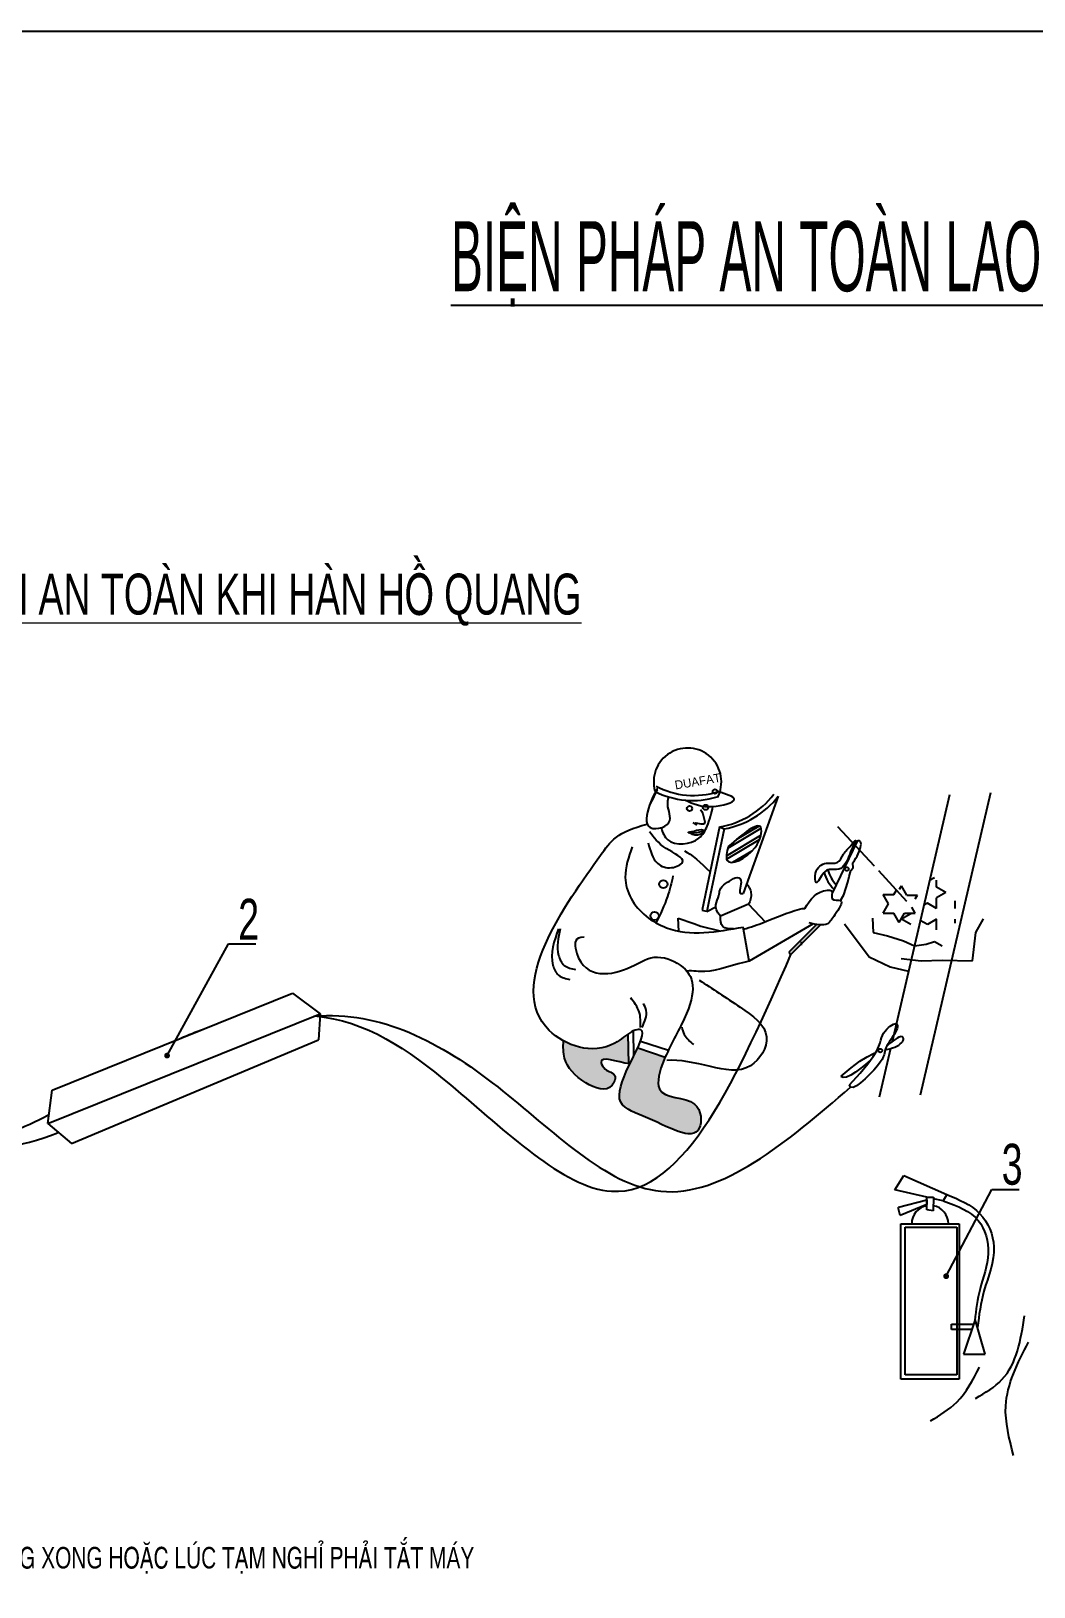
# Model space of a CAD drawing. Header units: millimetres. Extents: x -346728 to 1320345, y -537202 to -385966.
# Drawn here: x 738892 to 756256, y -507509 to -480568 of the extents above; entities that cross this region are included whole.
import ezdxf
from ezdxf.enums import TextEntityAlignment as Align

# ---------------------------------------------------------------- set-up
doc = ezdxf.new("R2010")
doc.units = ezdxf.units.MM
doc.header["$LTSCALE"] = 100
doc.layers.add('manh', color=4, linetype='Continuous')
doc.layers.add('TEXT', color=8, linetype='Continuous', lineweight=25)
doc.layers.add('TUONG', color=4, linetype='Continuous', lineweight=20)
doc.styles.add('AVANTH', font='VHAVAN.TTF')
doc.styles.add('l1', font='VHAVAN.TTF', dxfattribs={"width": 0.8})
doc.styles.add('T2', font='VHARIALN.TTF', dxfattribs={"width": 0.8})
doc.styles.add('VNARIALTIN', font='VHAVAN.TTF')
doc.styles.add('WMF-.VnArial NarrowH0', font='VHARIALN.TTF')
doc.dimstyles.new('1', dxfattribs={"dimtxt": 300, "dimasz": 100, "dimexe": 120, "dimexo": 0, "dimgap": 70, "dimtad": 1, "dimtoh": 1, "dimdec": 0, "dimlfac": 0.625, "dimzin": 0, "dimdsep": 46, "dimtxsty": 'AVANTH', "dimblk": 'DOT', "dimcen": 0.1, "dimdle": 70, "dimclrd": 8, "dimclre": 8, "dimclrt": 4, "dimadec": 0, "dimazin": 0, "dimtfac": 1, "dimtdec": 0, "dimtix": 1, "dimtmove": 2, "dimatfit": 0, "dimldrblk": 'DOT', "dimfxl": 1, "dimtolj": 1, "dimtzin": 0, "dimarcsym": 0})

# ---------------------------------------------------------------- blocks, each defined once
blk = doc.blocks.new('LVL-KHUNGTEN')
blk.add_lwpolyline([(61073, 41093), (119124, 41093), (119124, 62), (61073, 62)], close=True)
at = {"layer": 'DEFPOINTS'}
blk.add_line((61073, 41093), (119124, 41093), dxfattribs=at)

msp = doc.modelspace()

# ---------------------------------------------------------------- hatches: boundary and pattern name
at = {"layer": 'manh'}
h = msp.add_hatch(dxfattribs=at)
h.set_pattern_fill('ANSI32', color=33, scale=411.845219, angle=-14.16682, style=0)
h.set_pattern_definition([(30.8332, (734783.54, -512942.26), (-79.1577, 132.6136), []), (30.8332, (734854.13, -512960.08), (-79.1577, 132.6136), [])])
edge = h.paths.add_edge_path()
edge.add_spline(control_points=[(750964.4, -494686.1), (751219.6, -494469.9), (751615.2, -494134.5), (751477.8, -494808.8), (750863.6, -495092.8), (750940.5, -494782.5), (750964.4, -494686.1)], knot_values=[0, 0, 0, 0, 651.1121295, 1009.8444022, 1545.8608636, 1787.5624348, 1787.5624348, 1787.5624348, 1787.5624348], degree=3, periodic=0)
h = msp.add_hatch(dxfattribs=at)
h.set_pattern_fill('ZIGZAG', color=33, scale=247.107132, style=0)
h.set_pattern_definition([(0, (739900.56, -516012.425), (30.88839, 30.88839), [30.88839, -30.88839]), (90, (739931.448, -516012.425), (-30.88839, 30.88839), [30.88839, -30.88839])])
edge = h.paths.add_edge_path()
edge.add_spline(control_points=[(748112.8, -498055.5), (748103.3, -498159.9), (748105.8, -498445.7), (748411.3, -498779.4), (748926.9, -498977.3), (749048.1, -498607.2), (748833.3, -498582.3), (748667, -498279.8), (749023.1, -498412.9), (749241.7, -498450.7)], knot_values=[4271.1424112, 4271.1424112, 4271.1424112, 4271.1424112, 4581.0470718, 5149.9600331, 5613.0062641, 5796.7259562, 5990.5175641, 6130.6719721, 6621.9195783, 6621.9195783, 6621.9195783, 6621.9195783], degree=3, periodic=0)
edge.add_line((749241.7, -498450.7), (749231.6, -497933.8))
edge.add_spline(control_points=[(749231.6, -497933.8), (749161, -497982.4), (748810.1, -498270.7), (748376.2, -498199.8), (748112.8, -498055.5)], knot_values=[11027.1827607, 11027.1827607, 11027.1827607, 11027.1827607, 11247.7588257, 12012.9695481, 12012.9695481, 12012.9695481, 12012.9695481], degree=3, periodic=0)
edge = h.paths.add_edge_path()
edge.add_spline(control_points=[(749395.5, -498174.3), (749267.1, -498451.3), (748868.4, -499142), (749742.5, -499418), (750530.4, -499931.8), (750492.6, -498970.3), (749642, -499102.3), (749772.8, -498568.8), (749867, -498347.7), (749873.3, -498333.2)], knot_values=[6160.797289, 6160.797289, 6160.797289, 6160.797289, 6852.520579, 7382.9903459, 8609.8819058, 9153.5348463, 9880.2674842, 10302.1563903, 10331.7498451, 10331.7498451, 10331.7498451, 10331.7498451], degree=3, periodic=0)
edge.add_line((749873.3, -498333.2), (749395.5, -498174.3))

# ---------------------------------------------------------------- linework, layer by layer
at = {"layer": 'manh', "color": 33}
for p, q in [((751830.8, -493815.6, -881.1), (751221.9, -495500, -881.1)), ((750812, -494349, -881.1), (750512.8, -495782.7, -881.1)), ((750812, -494349, -881.1), (750890.3, -494381.1, -881.1)), ((750890.3, -494381.1, -881.1), (750627.1, -495642.2, -881.1)), ((750627.1, -495642.2, -881.1), (750591.1, -495814.8, -881.1)), ((751315.5, -495688.7, -881.1), (750827.5, -495891.5, -881.1)), ((751315.5, -495688.7, -881.1), (751603.7, -495990.5, -881.1)), ((750106.1, -496153.6, -881.1), (750096.7, -495929.2, -881.1)), ((750096.7, -495929.2, -881.1), (750367.1, -496019, -881.1)), ((750591.1, -495814.8, -881.1), (750509.6, -495797.8, -881.1)), ((750591.1, -495814.8, -881.1), (750749.1, -495732.2, -881.1)), ((750367.1, -496019, -881.1), (750491.7, -496065, -881.1)), ((750491.7, -496065, -881.1), (750817.6, -496150.6, -881.1)), ((751325.4, -496674.2, -881.1), (751224.3, -496082.2, -881.1)), ((752432.4, -496025.4, -881.1), (751325.4, -496674.2, -881.1)), ((752490, -496036.9, -881.1), (752010.9, -496516.5, -881.1)), ((752050.1, -496555.6, -881.1), (752559.8, -496045.4, -881.1)), ((752010.9, -496516.5, -881.1), (752050.1, -496555.6, -881.1)), ((749241.7, -498450.7, -881.1), (749231.6, -497933.8, -881.1)), ((749329, -498312.6, -881.1), (749320.5, -497881.1, -881.1)), ((749446, -498057.1, -881.1), (749926.6, -498216.9, -881.1)), ((749395.5, -498174.3, -881.1), (749873.3, -498333.2, -881.1))]:
    msp.add_line(p, q, dxfattribs=at)
at = {"layer": 'manh', "color": 8}
for p, q in [((754794.4, -493792.7, -881.1), (753800.3, -498068.2, -881.1)), ((755504.2, -493758.9, -881.1), (754287.4, -498992.3, -881.1)), ((752857.9, -494340.5, -881.1), (753488.1, -495023.9, -881.1)), ((753193.2, -494595, -881.1), (752761.5, -495496.7, -881.1)), ((753193.2, -494595, -881.1), (753185.2, -494600.8, -881.1)), ((753211.8, -494587.7, -881.1), (753193.2, -494595, -881.1)), ((753228.8, -494587, -881.1), (753211.8, -494587.7, -881.1)), ((753243.4, -494592.7, -881.1), (753228.8, -494587, -881.1)), ((753254.6, -494604.4, -881.1), (753243.4, -494592.7, -881.1)), ((753261.6, -494622, -881.1), (753254.6, -494604.4, -881.1)), ((753263.9, -494645.1, -881.1), (753261.6, -494622, -881.1)), ((753149, -494928.9, -881.1), (753172.8, -494890.9, -881.1)), ((753172.8, -494890.9, -881.1), (753194.5, -494852.9, -881.1)), ((753194.5, -494852.9, -881.1), (753214, -494814.4, -881.1)), ((753214, -494814.4, -881.1), (753230.8, -494776.2, -881.1)), ((753230.8, -494776.2, -881.1), (753244.6, -494739.4, -881.1)), ((753244.6, -494739.4, -881.1), (753255, -494704.7, -881.1)), ((753255, -494704.7, -881.1), (753261.5, -494672.9, -881.1)), ((753261.5, -494672.9, -881.1), (753263.9, -494645.1, -881.1)), ((753055.7, -495207.8, -881.1), (753087.1, -495106, -881.1)), ((753087.1, -495106, -881.1), (753126, -495058.4, -881.1)), ((753121.9, -494973, -881.1), (753149, -494928.9, -881.1)), ((753126, -495058.4, -881.1), (753121.9, -494973, -881.1)), ((753564, -495106.1, -881.1), (754050.3, -495633.4, -881.1)), ((752966.6, -495522.6, -881.1), (753035.2, -495306.8, -881.1)), ((753035.2, -495306.8, -881.1), (753055.7, -495207.8, -881.1)), ((753928.7, -495424.7, -881.1), (753961.8, -495367.5, -881.1)), ((754054.4, -495528, -881.1), (753961.8, -495367.5, -881.1)), ((754532.8, -495228.5, -881.1), (754449.4, -495276.6, -881.1)), ((754571.6, -495391.4, -881.1), (754571.6, -495271.4, -881.1)), ((754732.1, -495484.1, -881.1), (754571.6, -495391.4, -881.1)), ((752907.3, -495624.8, -881.1), (752966.6, -495522.6, -881.1)), ((753646.9, -495520.2, -881.1), (753832.2, -495520.2, -881.1)), ((753739.5, -495680.7, -881.1), (753646.9, -495520.2, -881.1)), ((753646.9, -495841.2, -881.1), (753739.5, -495680.7, -881.1)), ((753832.2, -495520.2, -881.1), (753876.8, -495442.9, -881.1)), ((754054.4, -495528, -881.1), (754239.8, -495528, -881.1)), ((754202.6, -495592.4, -881.1), (754239.8, -495528, -881.1)), ((754411.1, -495669.4, -881.1), (754349.8, -495704.8, -881.1)), ((754571.6, -495762.1, -881.1), (754411.1, -495669.4, -881.1)), ((754732.1, -495484.1, -881.1), (754571.6, -495576.7, -881.1)), ((754571.6, -495762.1, -881.1), (754571.6, -495576.7, -881.1)), ((754892.6, -495762.1, -881.1), (754892.6, -495627, -881.1)), ((753459.8, -495927, -881.1), (753474.4, -496174.4, -881.1)), ((753646.9, -495841.2, -881.1), (753832.2, -495841.2, -881.1)), ((753924.9, -496001.7, -881.1), (753832.2, -495841.2, -881.1)), ((753924.9, -496001.7, -881.1), (754017.5, -495841.2, -881.1)), ((754125.1, -495853, -881.1), (753964.6, -495945.7, -881.1)), ((754125.1, -496038.4, -881.1), (753964.6, -495945.7, -881.1)), ((754017.5, -495841.2, -881.1), (754202.9, -495841.2, -881.1)), ((754202.9, -495841.2, -881.1), (754143.3, -495738.1, -881.1)), ((754411.1, -496040.1, -881.1), (754288.3, -495969.2, -881.1)), ((754571.6, -495947.4, -881.1), (754411.1, -496040.1, -881.1)), ((754571.6, -496132.3, -881.1), (754571.6, -495947.4, -881.1)), ((754892.6, -496012.9, -881.1), (754892.6, -495947.4, -881.1)), ((755251.2, -496174.4, -881.1), (755382.3, -495941.6, -881.1)), ((752979.2, -496028.9, -881.1), (753401.5, -496596.3, -881.1)), ((753474.4, -496174.4, -881.1), (753722, -496232.6, -881.1)), ((753722, -496232.6, -881.1), (753998.7, -496319.8, -881.1)), ((754250.6, -496132.7, -881.1), (754250.3, -496132.9, -881.1)), ((754250.6, -496132.7, -881.1), (754250.6, -496131.6, -881.1)), ((755192.9, -496669, -881.1), (755251.2, -496174.4, -881.1)), ((753998.7, -496319.8, -881.1), (754186, -496409.4, -881.1)), ((754186, -496409.4, -881.1), (754391.9, -496378, -881.1)), ((754391.9, -496378, -881.1), (754537.5, -496334.4, -881.1)), ((754537.5, -496334.4, -881.1), (754668.6, -496407.1, -881.1)), ((753401.5, -496596.3, -881.1), (753765.6, -496770.9, -881.1)), ((753765.6, -496770.9, -881.1), (754084.7, -496845, -881.1)), ((753955, -496625.4, -881.1), (754304.5, -496669, -881.1)), ((754304.5, -496669, -881.1), (754668.6, -496654.5, -881.1)), ((754668.6, -496654.5, -881.1), (755192.9, -496669, -881.1)), ((739256.9, -498906.8, -881.1), (743418.1, -497227.3, -881.1)), ((743418.1, -497227.3, -881.1), (743895.4, -497584.4, -881.1)), ((739181, -499487.2, -881.1), (743895.4, -497584.4, -881.1)), ((743895.4, -497584.4, -881.1), (743866.5, -498036.1, -881.1)), ((753679.5, -497885.3, -881.1), (753708.1, -497852.3, -881.1)), ((753708.1, -497852.3, -881.1), (753738.3, -497823.1, -881.1)), ((753738.3, -497823.1, -881.1), (753768.6, -497798.3, -881.1)), ((753768.6, -497798.3, -881.1), (753797.7, -497778.8, -881.1)), ((753797.7, -497778.8, -881.1), (753824.3, -497765.2, -881.1)), ((753824.3, -497765.2, -881.1), (753847.2, -497758.2, -881.1)), ((753847.2, -497758.2, -881.1), (753865.9, -497757.7, -881.1)), ((753865.9, -497757.7, -881.1), (753880.2, -497763.2, -881.1)), ((753887.1, -497839.3, -881.1), (753874.9, -497870.1, -881.1)), ((753880.2, -497763.2, -881.1), (753889.7, -497774.5, -881.1)), ((753893.4, -497812.8, -881.1), (753887.1, -497839.3, -881.1)), ((753889.7, -497774.5, -881.1), (753894.2, -497791.1, -881.1)), ((753894.2, -497791.1, -881.1), (753893.4, -497812.8, -881.1)), ((739592.3, -499832, -881.1), (743866.5, -498036.1, -881.1)), ((753573.9, -498147.2, -881.1), (753594.3, -498087.8, -881.1)), ((753594.3, -498087.8, -881.1), (753605.7, -498040.3, -881.1)), ((753605.7, -498040.3, -881.1), (753616.3, -497999, -881.1)), ((753616.3, -497999, -881.1), (753632.2, -497959.4, -881.1)), ((753632.2, -497959.4, -881.1), (753653.7, -497921.3, -881.1)), ((753653.7, -497921.3, -881.1), (753679.5, -497885.3, -881.1)), ((753730.7, -498103.8, -881.1), (753709.3, -498141.4, -881.1)), ((753772.5, -498090.4, -881.1), (753721.6, -498133, -881.1)), ((753755.4, -498064.1, -881.1), (753730.7, -498103.8, -881.1)), ((753782, -498023.3, -881.1), (753755.4, -498064.1, -881.1)), ((753816.6, -498055.2, -881.1), (753772.5, -498090.4, -881.1)), ((753808.9, -497982.5, -881.1), (753782, -498023.3, -881.1)), ((753834.4, -497942.7, -881.1), (753808.9, -497982.5, -881.1)), ((753854.7, -498027, -881.1), (753816.6, -498055.2, -881.1)), ((753856.9, -497904.9, -881.1), (753834.4, -497942.7, -881.1)), ((753887.5, -498005.7, -881.1), (753854.7, -498027, -881.1)), ((753874.9, -497870.1, -881.1), (753856.9, -497904.9, -881.1)), ((753885.6, -498145.1, -881.1), (753916.7, -498126.8, -881.1)), ((753915.7, -497991.1, -881.1), (753887.5, -498005.7, -881.1)), ((753939.7, -497982.9, -881.1), (753915.7, -497991.1, -881.1)), ((753916.7, -498126.8, -881.1), (753942.5, -498107.6, -881.1)), ((753959.7, -497980.5, -881.1), (753939.7, -497982.9, -881.1)), ((753942.5, -498107.6, -881.1), (753963.1, -498088, -881.1)), ((753975.5, -497983.2, -881.1), (753959.7, -497980.5, -881.1)), ((753963.1, -498088, -881.1), (753978.8, -498068.4, -881.1)), ((753987.1, -497990.3, -881.1), (753975.5, -497983.2, -881.1)), ((753978.8, -498068.4, -881.1), (753989.6, -498049.3, -881.1)), ((753994.4, -498001.1, -881.1), (753987.1, -497990.3, -881.1)), ((753989.6, -498049.3, -881.1), (753995.8, -498031.4, -881.1)), ((753997.3, -498015.1, -881.1), (753994.4, -498001.1, -881.1)), ((753995.8, -498031.4, -881.1), (753997.3, -498015.1, -881.1)), ((753243.9, -498407.8, -881.1), (753370.3, -498327.3, -881.1)), ((753427.9, -498388.1, -881.1), (753348.8, -498455.2, -881.1)), ((753370.3, -498327.3, -881.1), (753476.8, -498271.9, -881.1)), ((753381, -498451.9, -881.1), (753475.2, -498323.7, -881.1)), ((753475.2, -498323.7, -881.1), (753536.9, -498224, -881.1)), ((753476.8, -498271.9, -881.1), (753517.3, -498255.6, -881.1)), ((753536.9, -498224, -881.1), (753573.9, -498147.2, -881.1)), ((753773, -498185.9, -881.1), (753577.6, -499026.1, -881.1)), ((753625.9, -498373.9, -881.1), (753593.4, -498424.6, -881.1)), ((753647.5, -498331.8, -881.1), (753625.9, -498373.9, -881.1)), ((753661, -498296.2, -881.1), (753647.5, -498331.8, -881.1)), ((753669.3, -498264.9, -881.1), (753661, -498296.2, -881.1)), ((753675.5, -498235.9, -881.1), (753669.3, -498264.9, -881.1)), ((753682.4, -498206.9, -881.1), (753675.5, -498235.9, -881.1)), ((753692.9, -498176, -881.1), (753682.4, -498206.9, -881.1)), ((753683, -498205, -881.1), (753704.2, -498200.5, -881.1)), ((753709.3, -498141.4, -881.1), (753692.9, -498176, -881.1)), ((753704.2, -498200.5, -881.1), (753758.7, -498189.6, -881.1)), ((753721.6, -498133, -881.1), (753707.6, -498145, -881.1)), ((753758.7, -498189.6, -881.1), (753806.8, -498177, -881.1)), ((753806.8, -498177, -881.1), (753849, -498161.9, -881.1)), ((753849, -498161.9, -881.1), (753885.6, -498145.1, -881.1)), ((752919.7, -498666.5, -881.1), (753094.6, -498519, -881.1)), ((753086.2, -498646.3, -881.1), (753013.5, -498680.3, -881.1)), ((753063.6, -498816.1, -881.1), (753246.5, -498614.2, -881.1)), ((753169, -498593.9, -881.1), (753086.2, -498646.3, -881.1)), ((753094.6, -498519, -881.1), (753243.9, -498407.8, -881.1)), ((753257.8, -498528.4, -881.1), (753169, -498593.9, -881.1)), ((753246.5, -498614.2, -881.1), (753381, -498451.9, -881.1)), ((753348.8, -498455.2, -881.1), (753257.8, -498528.4, -881.1)), ((753412.2, -498636.5, -881.1), (753333.9, -498712.9, -881.1)), ((753485.1, -498558.4, -881.1), (753412.2, -498636.5, -881.1)), ((753546.9, -498485.9, -881.1), (753485.1, -498558.4, -881.1)), ((753593.4, -498424.6, -881.1), (753546.9, -498485.9, -881.1)), ((739181, -499487.2, -881.1), (739256.9, -498906.8, -881.1)), ((752954.6, -498690.7, -881.1), (752913.5, -498672, -881.1)), ((753013.5, -498680.3, -881.1), (752954.6, -498690.7, -881.1)), ((753082.3, -498856.8, -881.1), (753063.6, -498816.1, -881.1)), ((753124.5, -498859.6, -881.1), (753082.3, -498856.8, -881.1)), ((753184.3, -498831.7, -881.1), (753124.5, -498859.6, -881.1)), ((753256, -498780.4, -881.1), (753184.3, -498831.7, -881.1)), ((753333.9, -498712.9, -881.1), (753256, -498780.4, -881.1)), ((739181, -499487.2, -881.1), (739592.3, -499832, -881.1)), ((753848.2, -500635.1, -881.1), (754006.4, -500382.3, -881.1)), ((754006.4, -500382.3, -881.1), (754749.9, -500714.1, -881.1)), ((754403.9, -500760.8, -881.1), (753848.2, -500635.1, -881.1)), ((753911.5, -500935.3, -881.1), (754401.9, -500808.9, -881.1)), ((754401.9, -500808.9, -881.1), (754401.9, -500887.9, -881.1)), ((754403.9, -500760.8, -881.1), (754515.8, -500760.8, -881.1)), ((754403.9, -500980.6, -881.1), (754403.9, -500760.8, -881.1)), ((754515.8, -500760.8, -881.1), (754514.5, -500994.7, -881.1)), ((754686.6, -500824.7, -881.1), (754515.7, -500786.1, -881.1)), ((754749.9, -500714.1, -881.1), (754686.6, -500824.7, -881.1)), ((753943.1, -501077.5, -881.1), (753906.8, -500936.5, -881.1)), ((754401.9, -500887.9, -881.1), (753943.1, -501077.5, -881.1)), ((754514.5, -500994.7, -881.1), (754403.9, -500980.6, -881.1)), ((753949.6, -501220.7, -881.1), (754964.8, -501220.7, -881.1)), ((753949.6, -503909.4, -881.1), (753949.6, -501220.7, -881.1)), ((754024.7, -501280.2, -881.1), (754921.6, -501280.2, -881.1)), ((754024.7, -503838.8, -881.1), (754024.7, -501280.2, -881.1)), ((754921.6, -501280.2, -881.1), (754921.6, -503838.8, -881.1)), ((754964.8, -501220.7, -881.1), (754964.8, -503909.4, -881.1)), ((754829, -503052.8, -881.1), (754829, -502958, -881.1)), ((754829, -502958, -881.1), (755213.2, -502958, -881.1)), ((755240.2, -502879, -881.1), (755034.6, -503479.4, -881.1)), ((755414.2, -503479.4, -881.1), (755240.2, -502879, -881.1)), ((755180.7, -503052.8, -881.1), (754829, -503052.8, -881.1)), ((755034.6, -503479.4, -881.1), (755414.2, -503479.4, -881.1)), ((754964.8, -503909.4, -881.1), (753949.6, -503909.4, -881.1)), ((754921.6, -503838.8, -881.1), (754024.7, -503838.8, -881.1))]:
    msp.add_line(p, q, dxfattribs=at)
at = {"layer": 'manh', "color": 33}
for centre, radius in [((750733.6, -493735.8, -881.1), 39.4), ((750292.9, -494031, -881.1), 45), ((750570.4, -494009.7, -881.1), 45), ((749839.2, -495340.1, -881.1), 71.5), ((749688.1, -495889.6, -881.1), 71.5)]:
    msp.add_circle(centre, radius, dxfattribs=at)
at = {"layer": 'manh', "color": 8}
for centre in [(753016.5, -495077.7, -881.1), (753596.6, -498221.2, -881.1)]:
    msp.add_circle(centre, 32.2, dxfattribs=at)
at = {"layer": 'manh', "color": 33}
for centre, radius, start, end in [((750258.5, -493568.9, -881.1), 586.4, 332.28994, 196.12178), ((750345.4, -492495.5, -881.1), 1396.8, 242.25793, 287.64657), ((750363.1, -492407.1, -881.1), 1396.8, 242.25793, 287.64657), ((750554.4, -492855.8, -881.1), 1515.3, 279.7878, 322.24765), ((750632.7, -492887.9, -881.1), 1515.3, 279.7878, 322.24765), ((753264.9, -494956.4, -881.1), 666.7, 195.78639, 225.08104), ((753325.6, -494903, -881.1), 666.7, 196.48761, 222.16985)]:
    msp.add_arc(centre, radius, start, end, dxfattribs=at)
at = {"layer": 'manh', "color": 8}
for start, end in [(99.67146, 180), (0, 79.5217)]:
    msp.add_arc((754457.2, -501220.7, -881.1), 317.5, start, end, dxfattribs=at)
at = {"layer": 'manh', "color": 33}
for points in [[(749730.7, -493704), (749621.5, -493935.3), (749730.7, -493704), (749577.3, -494332.1), (749937.1, -494272.7), (749915.7, -493959.9), (749930, -493839.1)], [(750222.5, -493886.9), (750691.4, -493995.5), (751068.5, -493867.5), (750786.5, -493738.2)], [(750485, -494045.2), (750549, -494215.8), (750549, -494294), (750463.7, -494294), (750392.5, -494294), (750406.7, -494308.3), (750356.9, -494272.7)], [(750964.4, -494686.1), (751528, -494359.9), (751428.6, -494704.6), (750940.7, -494926.6), (750964.4, -494686.1)], [(749576.7, -494624.9), (749743.7, -494982.5), (749982.4, -495054), (750173.3, -494958.7), (749886.9, -494720.3), (749600.5, -494434.2)], [(750549, -494414.9), (750492.1, -494400.7), (750328.5, -494436.2), (750271.5, -494443.3), (750428.1, -494443.3), (750541.9, -494429.1), (750456.5, -494486), (750285.8, -494443.3)], [(749302.6, -494695), (749180.6, -495222.3), (749282.3, -495587.3), (749892.2, -496094.3), (751224.3, -496082.2)], [(752288.5, -495760.8), (752681.9, -495443.5), (752751.2, -495457.3), (752765, -495595.6), (752903.4, -495623.2), (752806.5, -495872.2), (752681.9, -496024.3), (752366.4, -496010.2)], [(751052.9, -496113.1), (750868.2, -496074), (750827.5, -495891.5)], [(748026.9, -496112), (747929, -496746.5), (748026.9, -496917.3), (748222.6, -496990.5)], [(748051.3, -496112), (748026.9, -496575.7), (748124.7, -496746.5), (748320.5, -496819.7)], [(749446, -497820.2), (749421.5, -497551.8), (749274.7, -497307.8)]]:
    msp.add_spline(points, degree=3, dxfattribs=at)
for points, knots in [([(749803.7, -494362.6), (749825.6, -494446), (749926, -494689.7), (750432.9, -494650.1), (750626.2, -494308.1), (750672.1, -494110.8), (750699, -493995)], [481.9466941, 481.9466941, 481.9466941, 481.9466941, 680.2101426, 1118.5371847, 1321.286497, 1609.4758962, 1609.4758962, 1609.4758962, 1609.4758962]), ([(748467.3, -496258.4), (748296, -496258.4), (748340, -496978.1), (749127.7, -496923.6), (749664.3, -496519.8), (750379.2, -496802.3), (750435.9, -497311.3), (749823.6, -498361.9), (749642, -499102.3), (750492.6, -498970.3), (750530.4, -499931.8), (749742.5, -499418), (748750.2, -499104.7), (749700.6, -497826.4), (749309.8, -497850.8), (748739.9, -498360.9), (746720.6, -497606.8), (748479.3, -495240), (749046.8, -494420.3), (749560, -494303.5)], [2519.808212, 2519.808212, 2519.808212, 2519.808212, 2675.3468183, 3617.3224488, 4117.6409891, 4617.8667457, 5704.0487314, 6190.3907439, 6612.27965, 7339.0122878, 7882.6652283, 9109.5567883, 9640.0265551, 10662.9539903, 10968.3212263, 11247.7588257, 12286.840737, 15324.8218599, 16202.0968183, 16202.0968183, 16202.0968183, 16202.0968183]), ([(750006.3, -495197.1), (749977.8, -495317.5), (749911.1, -495600), (749788.6, -495862.3), (749712.5, -496010.6)], [0, 0, 0, 0, 2246.8763328, 5270.4987875, 5270.4987875, 5270.4987875, 5270.4987875]), ([(750827.5, -495891.5), (750684.7, -495737.1), (750801.7, -495624.2), (750815.5, -495366.6), (750978.4, -495295.7), (751115, -495207.5), (751246.5, -495270.8), (751106.9, -495528), (751221.9, -495500), (751221.9, -495500)], [0, 0, 0, 0, 2753.9689497, 3543.4329047, 5898.5030775, 6145.3423283, 7191.2221531, 8918.9885465, 9483.595345, 9483.595345, 9483.595345, 9483.595345]), ([(751332.7, -495402.5), (751343, -495430.6), (751379.3, -495552.8), (751343.1, -495629.9), (751315.5, -495688.7)], [11997.127048, 11997.127048, 11997.127048, 11997.127048, 12386.4749223, 13641.9457676, 13641.9457676, 13641.9457676, 13641.9457676]), ([(751230.1, -496116.4), (751349, -496088.4), (751723.6, -495948.4), (751992.8, -495825.5), (752262.6, -495758.6), (752288.5, -495760.8)], [2306.611414, 2306.611414, 2306.611414, 2306.611414, 2643.1051094, 3298.7107066, 3390.6912256, 3390.6912256, 3390.6912256, 3390.6912256]), ([(743802.5, -497621.9), (744691.1, -497697.4), (746333, -498839.1), (749614.7, -502113.4), (751134, -498646.3), (752050.1, -496555.6)], [68708.209012, 68708.209012, 68708.209012, 68708.209012, 84732.9794047, 105298.5826453, 136536.8197291, 136536.8197291, 136536.8197291, 136536.8197291]), ([(751325.4, -496674.2), (751086.7, -496721.2), (750624.2, -496905.4), (750364.3, -496836.2), (750244.2, -496843.7)], [0, 0, 0, 0, 4450.0361027, 6621.2543867, 6621.2543867, 6621.2543867, 6621.2543867]), ([(750462.1, -497002), (750687.9, -497149.9), (751095.9, -497417.3), (751799.1, -497902.3), (751355.2, -498649.2), (750624.3, -498499), (750125, -498370.1), (749898.1, -498394.1)], [0, 0, 0, 0, 861.2068121, 1555.9274318, 2134.5363333, 2833.4743435, 3608.9307263, 3608.9307263, 3608.9307263, 3608.9307263]), ([(750161.4, -497815.4), (750168.2, -497860.6), (750201.9, -497977.1), (750300.8, -498063.5), (750363.4, -498118.2)], [233.7408095, 233.7408095, 233.7408095, 233.7408095, 373.9676812, 615.856489, 615.856489, 615.856489, 615.856489]), ([(749260.1, -498453.7), (749039, -498419), (748664.2, -498274.7), (748833.3, -498582.3), (749048.1, -498607.2), (748926.9, -498977.3), (748411.3, -498779.4), (748105.8, -498445.7), (748103.3, -498159.9), (748112.8, -498055.5)], [4257.2857207, 4257.2857207, 4257.2857207, 4257.2857207, 4762.3900174, 4902.5444254, 5096.3360333, 5280.0557254, 5743.1019564, 6312.0149177, 6621.9195783, 6621.9195783, 6621.9195783, 6621.9195783])]:
    msp.add_open_spline(points, degree=3, knots=knots, dxfattribs=at)
at = {"layer": 'manh', "color": 33, "start_tangent": (0.5653016, 0.8248843), "end_tangent": (0.5653016, 0.8248843)}
msp.add_spline([(752989.7, -494986), (753120.2, -494692.5), (753167.9, -494582.2), (753093.5, -494662.2), (752961.4, -494822.3), (752848.4, -494965.2), (752664.9, -494978.6), (752476.8, -495151.4), (752486.1, -495310), (752620, -495141.5), (752712.3, -495085.1), (752879.6, -495082.9), (752989.7, -494986)], degree=3, dxfattribs=at)
at = {"layer": 'manh', "color": 33}
for points in [[(750205, -494762.3), (750328.7, -494823.4), (750490.5, -494969.1), (750649.3, -495128.4)], [(752228.9, -496338.4), (752228.1, -496356.7), (752227, -496375.4), (752226, -496394)]]:
    msp.add_open_spline(points, degree=3, dxfattribs=at)
at = {"layer": 'manh', "color": 7}
msp.add_open_spline([(751332.7, -495402.5), (751324.3, -495386.3), (751311, -495360.6), (751289.7, -495342.4), (751281.1, -495336.2)], degree=3, knots=[0, 0, 0, 0, 325.0694948, 517.7951432, 517.7951432, 517.7951432, 517.7951432], dxfattribs=at)
at = {"layer": 'manh', "color": 8}
for points, knots in [([(743789.6, -497627.1), (744949, -497528), (746975.2, -498599.8), (749846.6, -501626), (751967.9, -499810.5), (753082.3, -498856.8)], [63368.5431326, 63368.5431326, 63368.5431326, 63368.5431326, 84732.9794047, 105298.5826453, 128057.3250664, 128057.3250664, 128057.3250664, 128057.3250664]), ([(741484.6, -498007.7), (741613.1, -497948.7), (741750.7, -497892.1), (741891.5, -497843), (741898.9, -497840.5)], [53915.7200198, 53915.7200198, 53915.7200198, 53915.7200198, 56602.8578347, 56753.0958692, 56753.0958692, 56753.0958692, 56753.0958692]), ([(733820.9, -498133.8), (734081.1, -498614.3), (735004.1, -500208.9), (737552.8, -500110.2), (738983.2, -499444.8), (739201.5, -499330.7)], [951.8710414, 951.8710414, 951.8710414, 951.8710414, 10492.9568788, 33500.9226135, 37824.3390607, 37824.3390607, 37824.3390607, 37824.3390607]), ([(734672, -498133.8), (734932.2, -498614.3), (735851.3, -500202.5), (738090.1, -500123.4), (739349.4, -499648.4)], [951.9446239, 951.9446239, 951.9446239, 951.9446239, 10492.9568788, 33373.8613605, 33373.8613605, 33373.8613605, 33373.8613605]), ([(754749.9, -500714.1), (754958.9, -500800.6), (755365.5, -500968.7), (755669.5, -501682.3), (755369.3, -502333.8), (755305.3, -502804.1), (755279.8, -503015.4)], [0, 0, 0, 0, 533.4543174, 1037.5975389, 1674.0796491, 2191.5852346, 2191.5852346, 2191.5852346, 2191.5852346]), ([(754686.6, -500824.7), (754939.5, -500915.9), (755351.3, -501073.9), (755535.4, -501762.5), (755306, -502319), (755252.9, -502710.8), (755234.8, -502894.9)], [0, 0, 0, 0, 533.4543174, 1014.9347979, 1526.8627941, 1974.4175228, 1974.4175228, 1974.4175228, 1974.4175228])]:
    msp.add_open_spline(points, degree=3, knots=knots, dxfattribs=at)
at = {"layer": 'manh', "color": 33, "end_tangent": (-0.7816659, 0.6236974)}
msp.add_spline([(749470.4, -497820.2), (749543.8, -497527.4), (749494.9, -497405.4)], degree=3, dxfattribs=at)
at = {"layer": 'manh', "color": 8}
for points in [[(755247, -504245.3), (755703.6, -503920.1), (756094.9, -502814.2)], [(755904.4, -505232.7), (755768.8, -504375.4), (756160.1, -503269.6)], [(754464.4, -504635.6), (754920.9, -504310.4), (755312, -503706.4)]]:
    msp.add_spline(points, degree=3, dxfattribs=at)
at = {"layer": 'manh', "color": 33}
msp.add_solid([(752010.9, -496516.5, -881.1), (752491.1, -496037.1, -881.1), (752050.1, -496555.6, -881.1), (752558.4, -496045.3, -881.1)], dxfattribs=at)

# ---------------------------------------------------------------- block references
at = {"xscale": 1.339663568069227, "yscale": 1.339663568069227, "zscale": 1.339663568069227}
msp.add_blockref('LVL-KHUNGTEN', (640131.5, -535618.7, -881.1), dxfattribs=at)

# ---------------------------------------------------------------- texts
at = {"layer": 'manh', "color": 33, "style": 'VNARIALTIN'}
msp.add_text('duafat', height=150, rotation=9.64549, dxfattribs=at).set_placement((750051.2, -493700.7, -881.1))
at = {"layer": 'manh', "color": 8, "insert": (755698.9, -500194.4), "char_height": 707.9, "attachment_point": 4, "style": 'T2'}
msp.add_mtext('3', dxfattribs=at)
at = {"layer": 'TEXT', "color": 170, "ltscale": 0.2, "style": 'l1', "width": 0.514526}
msp.add_text('%%UbiÖn ph¸p an toµn lao ®éng - vÖ sinh m«i tr\xadêng ', height=1213.276, dxfattribs=at).set_placement((746162, -485073.1, -881.1), (769170.2, -485073.1, -881.1), align=Align.FIT)
at = {"layer": 'TEXT', "style": 'WMF-.VnArial NarrowH0', "width": 0.85}
msp.add_text('- khi sö dông xong hoÆc lóc t¹m nghØ ph¶i t¾t m¸y', height=371.402, rotation=0, dxfattribs=at).set_placement((736353.8, -507189.2, -881.1))
at = {"layer": 'TUONG', "color": 5, "style": 'T2', "width": 0.8}
msp.add_text('%%uQui ®Þnh an toµn khi hµn hå quang', height=707.858, dxfattribs=at).set_placement((735926.9, -490671.1, -881.1))
at = {"layer": 'TUONG', "color": 23, "insert": (742479, -495947.9), "char_height": 707.9, "attachment_point": 4, "style": 'T2'}
msp.add_mtext('2', dxfattribs=at)

# ---------------------------------------------------------------- leaders
at = {"layer": 'manh', "color": 1, "annotation_type": 0, "has_hookline": 1, "hookline_direction": 0, "text_width": 307.1}
msp.add_leader([(741246.2, -498308.9, -881.1), (742309, -496373.3, -881.1), (742409, -496373.3, -881.1)], dimstyle='1', override={"dimclrd": 1, "dimclre": 1, "dimclrt": 7}, dxfattribs=at)
at = {"layer": 'manh', "color": 8, "annotation_type": 0, "has_hookline": 1, "hookline_direction": 0, "text_width": 304}
msp.add_leader([(754736.7, -502128.8, -881.1), (755528.9, -500626.1, -881.1), (755628.9, -500626.1, -881.1)], dimstyle='1', override={"dimclrd": 1, "dimclre": 1, "dimclrt": 7}, dxfattribs=at)

doc.saveas('drawing.dxf')
